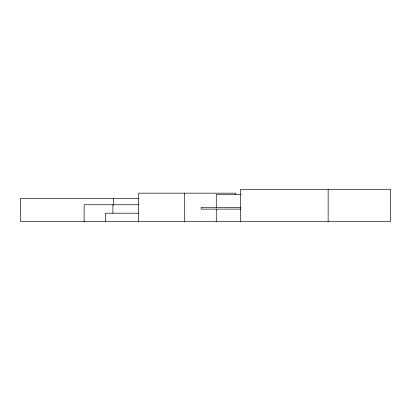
<?xml version="1.0" encoding="UTF-8"?>
<svg xmlns="http://www.w3.org/2000/svg" width="411" height="411" viewBox="0 0 411 411"><rect width="100%" height="100%" fill="white"/><g stroke="black" fill="none" stroke-linecap="round" stroke-linejoin="round"><path stroke-width="0.62" d="M240.938 194.526L216.273 194.526L216.273 207.391M138.805 198.308L20.55 198.308L20.55 221.678L390.45 221.678L390.45 189.322L240.569 189.322L240.569 221.678M138.682 204.76L84.121 204.76L84.121 221.678M240.944 207.391L201.159 207.391L201.159 209.112L240.944 209.112M138.692 213.217L105.411 213.217L105.411 221.678M328.137 189.322L328.137 221.678M235.811 194.424L235.811 193.155L138.682 193.155L138.682 221.678M216.273 209.112L216.273 221.678M184.57 193.155L184.57 221.678M113.385 198.308L113.385 205.192M112.897 204.76L112.897 213.217"/></g></svg>
